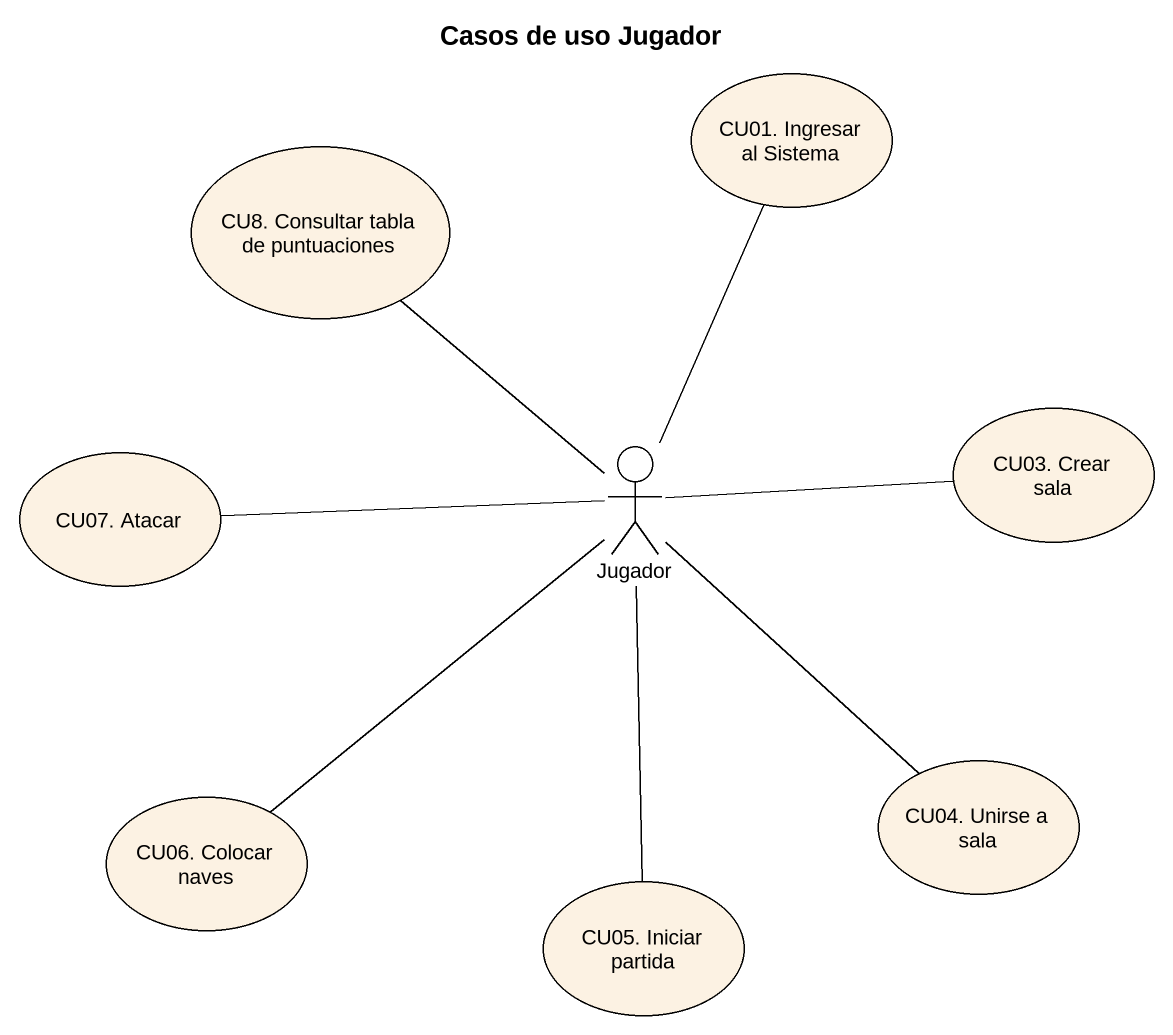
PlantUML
@startuml
title Casos de uso Jugador
usecase "CU01. Ingresar al Sistema" as CU01_Ingresar_al_Sistema
usecase "CU8. Consultar tabla de puntuaciones" as CU8_Consultar_tabla_de
usecase "CU07. Atacar" as CU07_Atacar
actor Jugador
usecase "CU03. Crear sala" as CU03_Crear_sala
usecase "CU06. Colocar naves" as CU06_Colocar_naves
usecase "CU04. Unirse a sala" as CU04_Unirse_a_sala
usecase "CU05. Iniciar partida" as CU05_Iniciar_partida
CU07_Atacar -right- Jugador
Jugador -up- CU01_Ingresar_al_Sistema
Jugador -up- CU8_Consultar_tabla_de
CU03_Crear_sala -left- Jugador
CU06_Colocar_naves -up- Jugador
CU04_Unirse_a_sala -up- Jugador
CU05_Iniciar_partida -up- Jugador
@enduml
